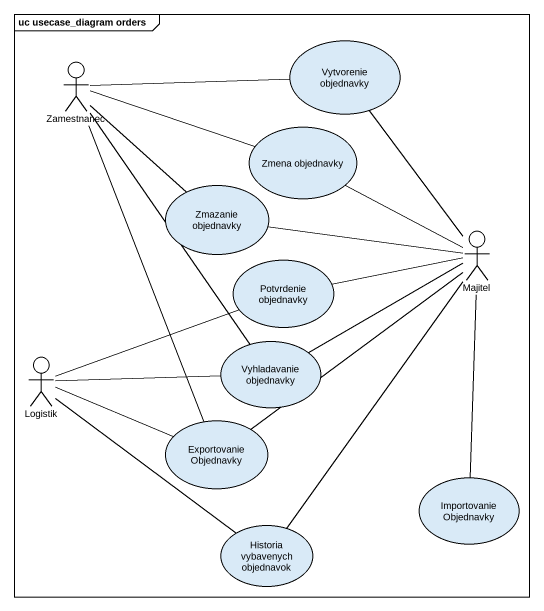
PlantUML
@startuml
mainframe uc usecase_diagram orders
usecase "Vytvorenie objednavky" as Vytvorenie_objednavky
actor Zamestnanec
usecase "Zmena objednavky" as Zmena_objednavky
usecase "Zmazanie objednavky" as Zmazanie_objednavky
actor Majitel
usecase "Potvrdenie objednavky" as Potvrdenie_objednavky
actor Logistik
usecase "Vyhladavanie objednavky" as Vyhladavanie_objednavky
usecase "Exportovanie Objednavky" as Exportovanie_Objednavky
usecase "Importovanie Objednavky" as Importovanie_Objednavky
usecase "Historia vybavenych objednavok" as Historia_vybavenych
Zamestnanec -right- Vytvorenie_objednavky
Zamestnanec -right- Zmena_objednavky
Zamestnanec -right- Zmazanie_objednavky
Zamestnanec -- Vyhladavanie_objednavky
Zamestnanec -- Exportovanie_Objednavky
Majitel -up- Vytvorenie_objednavky
Majitel -up- Zmena_objednavky
Majitel -left- Zmazanie_objednavky
Majitel -left- Potvrdenie_objednavky
Majitel -left- Vyhladavanie_objednavky
Majitel -left- Exportovanie_Objednavky
Majitel -- Importovanie_Objednavky
Logistik -right- Potvrdenie_objednavky
Logistik -right- Vyhladavanie_objednavky
Logistik -right- Exportovanie_Objednavky
Logistik -right- Historia_vybavenych
Historia_vybavenych -up- Majitel
@enduml
